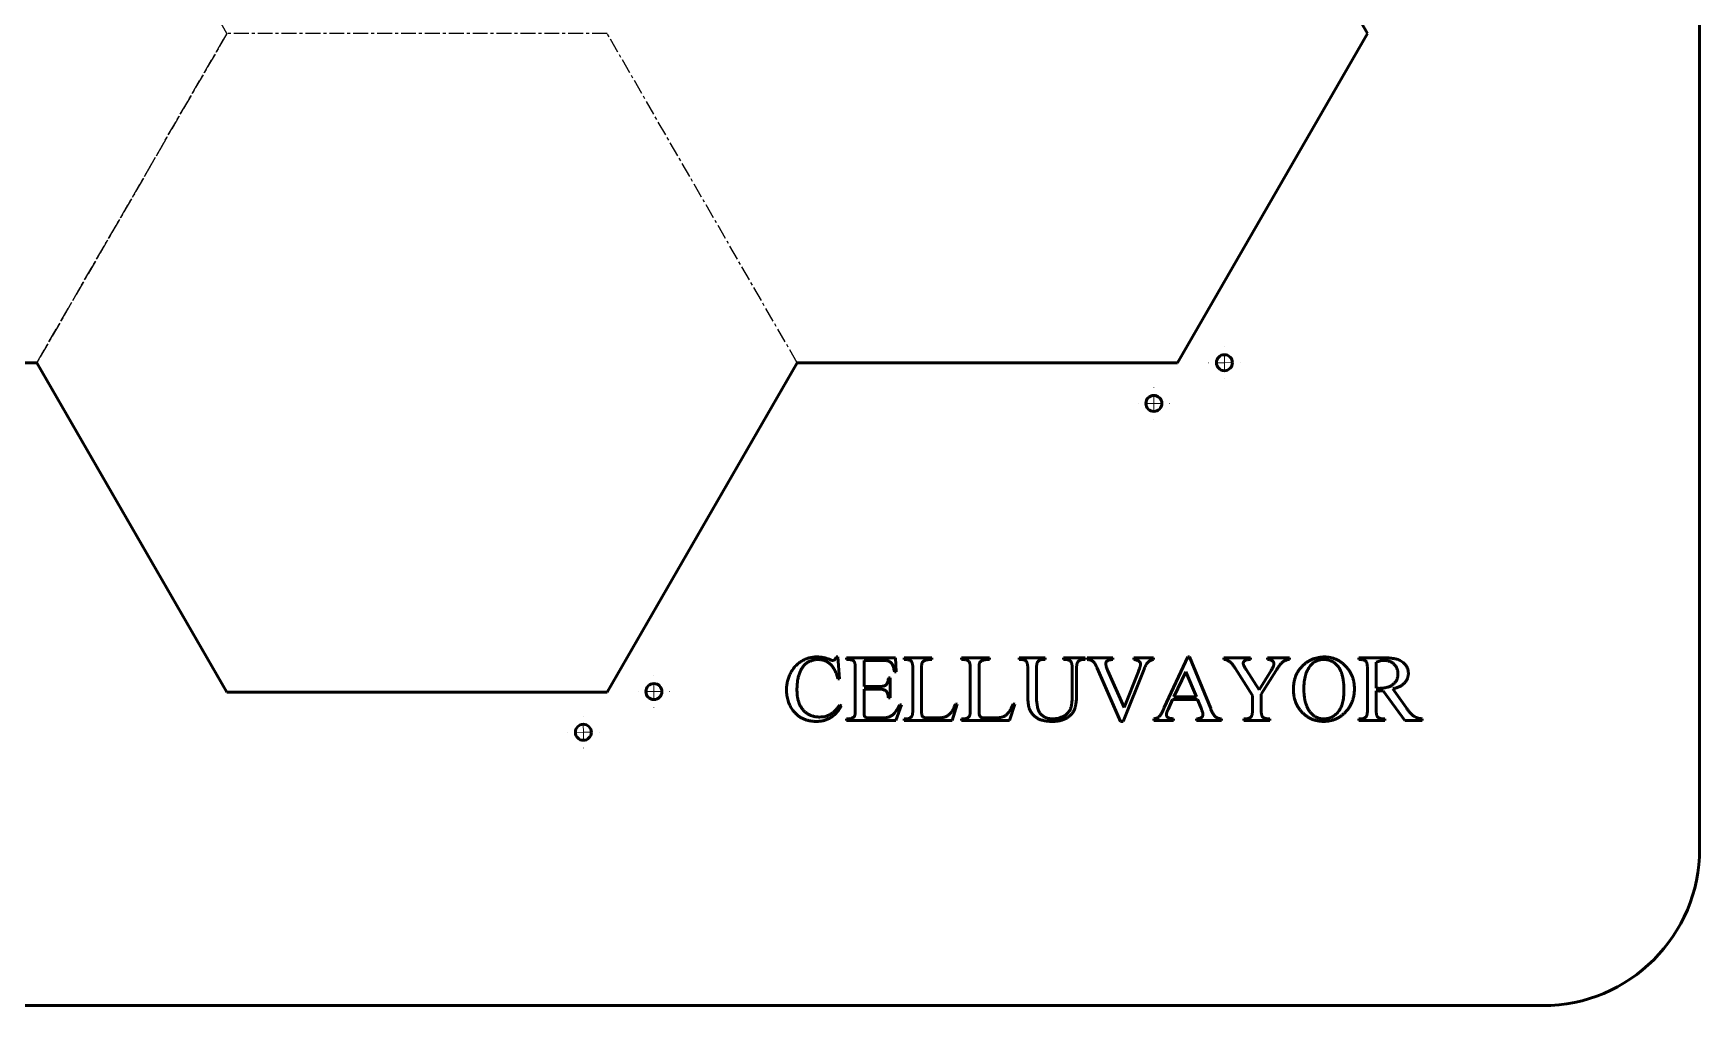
# Model space of a CAD drawing. Header units: millimetres. Extents: x 358 to 1358, y -464 to 366.
# Drawn here: x 827 to 1358, y -464 to -154 of the extents above; entities that cross this region are included whole.
import ezdxf

# ---------------------------------------------------------------- set-up
doc = ezdxf.new("R2010")
doc.units = ezdxf.units.MM
doc.header["$LTSCALE"] = 0.5
doc.linetypes.add('CENTER', pattern=[50.8, 31.75, -6.35, 6.35, -6.35])
doc.layers.add('BOL', color=7, linetype='Continuous', lineweight=50)
doc.layers.add('CEN', color=1, linetype='CENTER')

# ---------------------------------------------------------------- blocks, each defined once
blk = doc.blocks.new('SW_CENTERMARKSYMBOL_4')
at = {"color": 0, "linetype": 'Continuous', "lineweight": 18}
for p, q in [((-2.5, 0), (-2.525, 0)), ((0, 0), (-1.25, 0)), ((0, 2.5), (0, 2.525)), ((0, 0), (0, 1.25)), ((0, 0), (0, -1.25)), ((0, 0), (1.25, 0)), ((2.5, 0), (2.525, 0)), ((0, -2.5), (0, -2.525))]:
    blk.add_line(p, q, dxfattribs=at)
blk = doc.blocks.new('SW_CENTERMARKSYMBOL_13')
at = {"color": 0, "linetype": 'Continuous', "lineweight": 18}
for p, q in [((-2.5, 0), (-2.525, 0)), ((0, 0), (-1.25, 0)), ((0, 2.5), (0, 2.525)), ((0, 0), (0, 1.25)), ((0, 0), (0, -1.25)), ((0, 0), (1.25, 0)), ((2.5, 0), (2.525, 0)), ((0, -2.5), (0, -2.525))]:
    blk.add_line(p, q, dxfattribs=at)
blk = doc.blocks.new('SW_CENTERMARKSYMBOL_15')
at = {"color": 0, "linetype": 'Continuous', "lineweight": 18}
for p, q in [((-2.5, 0), (-2.525, 0)), ((0, 0), (-1.25, 0)), ((0, 2.5), (0, 2.525)), ((0, 0), (0, 1.25)), ((0, 0), (0, -1.25)), ((0, 0), (1.25, 0)), ((2.5, 0), (2.525, 0)), ((0, -2.5), (0, -2.525))]:
    blk.add_line(p, q, dxfattribs=at)
blk = doc.blocks.new('SW_CENTERMARKSYMBOL_16')
at = {"color": 0, "linetype": 'Continuous', "lineweight": 18}
for p, q in [((-2.5, 0), (-2.525, 0)), ((0, 0), (-1.25, 0)), ((0, 2.5), (0, 2.525)), ((0, 0), (0, 1.25)), ((0, 0), (0, -1.25)), ((0, 0), (1.25, 0)), ((2.5, 0), (2.525, 0)), ((0, -2.5), (0, -2.525))]:
    blk.add_line(p, q, dxfattribs=at)

msp = doc.modelspace()

# ---------------------------------------------------------------- linework, layer by layer
at = {"layer": 'BOL'}
for p, q in [((1358.35, -413.65), (1358.35, 316.35)), ((1191.77, -48.65), (1252.39, -153.65)), ((1252.39, -153.65), (1191.77, -258.65)), ((706.79, -258.65), (828.03, -258.65)), ((888.66, -363.65), (828.03, -258.65)), ((1070.52, -258.65), (1009.9, -363.65)), ((1191.77, -258.65), (1070.52, -258.65)), ((1082.95, -352.47), (1083.51, -352.47)), ((1083.51, -352.47), (1084.06, -359.41)), ((1086.29, -352.74), (1101.84, -352.74)), ((1086.29, -353.3), (1086.29, -352.74)), ((1086.97, -353.3), (1086.29, -353.3)), ((1091.84, -353.58), (1091.84, -361.91)), ((1097.54, -353.58), (1091.84, -353.58)), ((1101.84, -352.74), (1102.12, -357.19)), ((1104.62, -352.74), (1113.51, -352.74)), ((1104.62, -353.3), (1104.62, -352.74)), ((1105.34, -353.3), (1104.62, -353.3)), ((1113.51, -352.74), (1113.51, -353.3)), ((1122.95, -352.74), (1131.84, -352.74)), ((1122.95, -353.3), (1122.95, -352.74)), ((1123.68, -353.3), (1122.95, -353.3)), ((1131.84, -352.74), (1131.84, -353.3)), ((1141.29, -352.74), (1149.62, -352.74)), ((1141.29, -353.3), (1141.29, -352.74)), ((1142.01, -353.3), (1141.29, -353.3)), ((1149.62, -353.3), (1148.89, -353.3)), ((1149.62, -352.74), (1149.62, -353.3)), ((1155.45, -352.74), (1162.4, -352.74)), ((1155.45, -353.3), (1155.45, -352.74)), ((1156.18, -353.3), (1155.45, -353.3)), ((1162.4, -353.3), (1161.67, -353.3)), ((1162.4, -352.74), (1162.4, -353.3)), ((1163.01, -352.74), (1171.14, -352.74)), ((1163.01, -353.3), (1163.01, -352.74)), ((1173.66, -373.02), (1166.16, -356.04)), ((1171.14, -352.74), (1171.14, -353.3)), ((1177.92, -352.74), (1184.12, -352.74)), ((1177.92, -353.3), (1177.92, -352.74)), ((1184.12, -352.74), (1184.12, -353.3)), ((1187.57, -368.6), (1195.07, -352.47)), ((1195.07, -352.47), (1195.62, -352.47)), ((1195.62, -352.47), (1202.4, -368.95)), ((1206.61, -352.74), (1215.1, -352.74)), ((1206.61, -353.3), (1206.61, -352.74)), ((1215.73, -364.77), (1210.2, -356.07)), ((1215.1, -353.3), (1214.66, -353.3)), ((1215.1, -352.74), (1215.1, -353.3)), ((1220.55, -352.74), (1227.58, -352.74)), ((1220.55, -353.3), (1220.55, -352.74)), ((1227.58, -353.3), (1227.2, -353.3)), ((1227.58, -352.74), (1227.58, -353.3)), ((1249.62, -352.74), (1257.01, -352.74)), ((1249.62, -353.3), (1249.62, -352.74)), ((1250.34, -353.3), (1249.62, -353.3)), ((1255.17, -354.13), (1255.17, -362.47)), ((1084.06, -359.41), (1083.51, -359.41)), ((1089.06, -369.13), (1089.06, -356.35)), ((1099.62, -359.13), (1100.17, -359.13)), ((1100.17, -359.13), (1100.17, -365.52)), ((1102.12, -357.19), (1101.56, -357.19)), ((1107.4, -369.13), (1107.4, -356.35)), ((1110.17, -356.35), (1110.17, -369.51)), ((1125.73, -369.13), (1125.73, -356.35)), ((1128.51, -356.35), (1128.51, -369.51)), ((1144.06, -364.05), (1144.06, -356.35)), ((1146.84, -356.35), (1146.84, -365.17)), ((1158.23, -364.54), (1158.23, -356.35)), ((1159.62, -356.35), (1159.62, -364.4)), ((1169.62, -356.92), (1174.76, -368.56)), ((1181.14, -356.35), (1174.5, -373.02)), ((1174.76, -368.56), (1179.34, -357.07)), ((1194.48, -357.21), (1190.63, -365.24)), ((1197.88, -365.24), (1194.48, -357.21)), ((1213.71, -356.51), (1217.81, -362.95)), ((1217.81, -362.95), (1221.68, -356.78)), ((1223.27, -356.77), (1218.51, -364.38)), ((1252.4, -369.13), (1252.4, -356.35)), ((1009.9, -363.65), (888.66, -363.65)), ((1091.84, -361.91), (1096.56, -361.91)), ((1091.84, -362.74), (1091.84, -369.58)), ((1096.56, -362.74), (1091.84, -362.74)), ((1100.17, -365.52), (1099.62, -365.52)), ((1190.25, -366.08), (1188.79, -369.23)), ((1198.22, -366.08), (1190.25, -366.08)), ((1190.63, -365.24), (1197.88, -365.24)), ((1199.35, -368.83), (1198.22, -366.08)), ((1215.73, -369.13), (1215.73, -364.77)), ((1218.51, -364.38), (1218.51, -369.13)), ((1255.17, -363.3), (1255.17, -369.13)), ((1264.32, -372.74), (1257.37, -363.3)), ((1260.45, -362.61), (1264.74, -368.64)), ((1084.16, -367.74), (1084.62, -368.02)), ((1093.57, -371.91), (1097.13, -371.91)), ((1103.79, -367.74), (1101.98, -372.74)), ((1103.23, -367.74), (1103.79, -367.74)), ((1113.21, -371.91), (1114.65, -371.91)), ((1121.56, -367.57), (1119.9, -372.74)), ((1121.01, -367.47), (1121.56, -367.57)), ((1131.54, -371.91), (1132.98, -371.91)), ((1139.9, -367.57), (1138.23, -372.74)), ((1139.34, -367.47), (1139.9, -367.57)), ((1086.29, -372.19), (1086.97, -372.19)), ((1086.29, -372.74), (1086.29, -372.19)), ((1101.98, -372.74), (1086.29, -372.74)), ((1104.62, -372.19), (1105.34, -372.19)), ((1104.62, -372.74), (1104.62, -372.19)), ((1119.9, -372.74), (1104.62, -372.74)), ((1122.95, -372.19), (1123.68, -372.19)), ((1122.95, -372.74), (1122.95, -372.19)), ((1138.23, -372.74), (1122.95, -372.74)), ((1174.5, -373.02), (1173.66, -373.02)), ((1184.31, -372.74), (1184.31, -372.19)), ((1190.59, -372.74), (1184.31, -372.74)), ((1190.59, -372.19), (1190.59, -372.74)), ((1197.91, -372.74), (1197.91, -372.19)), ((1205.81, -372.74), (1197.91, -372.74)), ((1205.81, -372.19), (1205.81, -372.74)), ((1212.95, -372.19), (1213.65, -372.19)), ((1212.95, -372.74), (1212.95, -372.19)), ((1221.29, -372.74), (1212.95, -372.74)), ((1220.65, -372.19), (1221.29, -372.19)), ((1221.29, -372.19), (1221.29, -372.74)), ((1249.62, -372.19), (1250.34, -372.19)), ((1249.62, -372.74), (1249.62, -372.19)), ((1257.95, -372.74), (1249.62, -372.74)), ((1257.2, -372.19), (1257.95, -372.19)), ((1257.95, -372.19), (1257.95, -372.74)), ((1269.8, -372.74), (1264.32, -372.74)), ((1269.8, -372.19), (1269.8, -372.74)), ((1308.35, -463.65), (408.35, -463.65))]:
    msp.add_line(p, q, dxfattribs=at)
for centre in [(1206.77, -258.65), (1184.27, -271.64), (1024.82, -363.51), (1002.32, -376.5)]:
    msp.add_circle(centre, 2.55, dxfattribs=at)
msp.add_arc((1308.35, -413.65), 50, 270, 0, dxfattribs=at)
for points, knots in [([(1067.12, -363.05), (1067.12, -362.8), (1067.13, -362.32), (1067.19, -361.61), (1067.29, -360.91), (1067.44, -360.23), (1067.61, -359.55), (1067.83, -358.9), (1068.09, -358.26), (1068.39, -357.64), (1068.72, -357.04), (1069.09, -356.48), (1069.49, -355.94), (1069.92, -355.45), (1070.37, -354.99), (1070.86, -354.56), (1071.38, -354.17), (1071.92, -353.81), (1072.49, -353.5), (1073.07, -353.22), (1073.67, -352.99), (1074.28, -352.8), (1074.9, -352.65), (1075.53, -352.55), (1076.18, -352.48), (1076.62, -352.47), (1076.84, -352.47)], [0, 0, 0, 0, 0.045498, 0.090032, 0.134058, 0.177486, 0.220888, 0.263776, 0.306756, 0.349981, 0.39276, 0.434806, 0.476007, 0.516497, 0.557079, 0.597365, 0.637754, 0.67845, 0.719046, 0.759129, 0.798992, 0.838718, 0.878507, 0.918293, 0.958831, 1, 1, 1, 1]), ([(1077.15, -353.3), (1077, -353.3), (1076.69, -353.31), (1076.23, -353.35), (1075.79, -353.43), (1075.35, -353.55), (1074.93, -353.69), (1074.52, -353.85), (1074.12, -354.06), (1073.73, -354.29), (1073.35, -354.56), (1073, -354.87), (1072.67, -355.21), (1072.36, -355.59), (1072.07, -356.01), (1071.8, -356.47), (1071.55, -356.96), (1071.32, -357.48), (1071.12, -358.05), (1070.94, -358.65), (1070.79, -359.27), (1070.67, -359.94), (1070.56, -360.64), (1070.51, -361.37), (1070.46, -362.13), (1070.45, -362.65), (1070.45, -362.92)], [0, 0, 0, 0, 0.0355224, 0.0701905, 0.1042344, 0.1381958, 0.1717684, 0.2055223, 0.2394789, 0.2736953, 0.3085422, 0.34373, 0.3797611, 0.4166706, 0.4551493, 0.4953968, 0.536996, 0.5804148, 0.6258507, 0.6728539, 0.7218821, 0.7730061, 0.8264617, 0.8819005, 0.9398425, 1, 1, 1, 1]), ([(1076.84, -352.47), (1077.18, -352.48), (1077.87, -352.49), (1078.9, -352.66), (1079.93, -352.93), (1080.59, -353.19), (1080.93, -353.32)], [0, 0, 0, 0, 0.246089, 0.493798, 0.74352, 1, 1, 1, 1]), ([(1083.51, -359.41), (1083.43, -359.15), (1083.29, -358.64), (1083.04, -357.91), (1082.77, -357.24), (1082.46, -356.62), (1082.15, -356.06), (1081.8, -355.56), (1081.43, -355.11), (1081.04, -354.72), (1080.62, -354.39), (1080.19, -354.1), (1079.73, -353.85), (1079.26, -353.65), (1078.76, -353.49), (1078.24, -353.38), (1077.7, -353.31), (1077.34, -353.3), (1077.15, -353.3)], [0, 0, 0, 0, 0.085317, 0.165289, 0.240976, 0.311988, 0.379263, 0.442635, 0.502698, 0.559956, 0.615274, 0.669726, 0.723159, 0.776856, 0.830936, 0.885943, 0.942053, 1, 1, 1, 1]), ([(1080.93, -353.32), (1081.02, -353.36), (1081.18, -353.43), (1081.41, -353.51), (1081.6, -353.56), (1081.72, -353.57), (1081.77, -353.58)], [0, 0, 0, 0, 0.334059, 0.614647, 0.832199, 1, 1, 1, 1]), ([(1081.77, -353.58), (1081.89, -353.57), (1082.13, -353.55), (1082.33, -353.42), (1082.43, -353.35)], [0, 0, 0, 0, 0.506151, 1, 1, 1, 1]), ([(1082.43, -353.35), (1082.49, -353.3), (1082.61, -353.18), (1082.75, -352.97), (1082.87, -352.73), (1082.92, -352.56), (1082.95, -352.47)], [0, 0, 0, 0, 0.232751, 0.472012, 0.727278, 1, 1, 1, 1]), ([(1088.69, -353.92), (1088.59, -353.82), (1088.4, -353.62), (1087.99, -353.44), (1087.51, -353.32), (1087.16, -353.31), (1086.97, -353.3)], [0, 0, 0, 0, 0.2139108, 0.442855, 0.7018043, 1, 1, 1, 1]), ([(1089.06, -356.35), (1089.06, -356.2), (1089.06, -355.9), (1089.05, -355.47), (1089.01, -355.1), (1088.98, -354.77), (1088.92, -354.49), (1088.86, -354.25), (1088.79, -354.06), (1088.72, -353.96), (1088.69, -353.92)], [0, 0, 0, 0, 0.189464, 0.358207, 0.509913, 0.641208, 0.756424, 0.853386, 0.93441, 1, 1, 1, 1]), ([(1099.7, -353.82), (1099.58, -353.78), (1099.3, -353.7), (1098.81, -353.63), (1098.21, -353.59), (1097.77, -353.58), (1097.54, -353.58)], [0, 0, 0, 0, 0.173604, 0.397064, 0.672016, 1, 1, 1, 1]), ([(1101.56, -357.19), (1101.51, -356.92), (1101.41, -356.43), (1101.24, -355.77), (1101.07, -355.23), (1100.87, -354.82), (1100.64, -354.49), (1100.37, -354.23), (1100.06, -353.99), (1099.82, -353.88), (1099.7, -353.82)], [0, 0, 0, 0, 0.201947, 0.371927, 0.509597, 0.618242, 0.710705, 0.80343, 0.899525, 1, 1, 1, 1]), ([(1107, -353.96), (1106.9, -353.86), (1106.7, -353.65), (1106.3, -353.44), (1105.84, -353.32), (1105.52, -353.31), (1105.34, -353.3)], [0, 0, 0, 0, 0.232031, 0.466449, 0.718265, 1, 1, 1, 1]), ([(1107.4, -356.35), (1107.4, -356.2), (1107.4, -355.91), (1107.37, -355.5), (1107.35, -355.14), (1107.3, -354.82), (1107.25, -354.54), (1107.18, -354.31), (1107.1, -354.11), (1107.03, -354.01), (1107, -353.96)], [0, 0, 0, 0, 0.185513, 0.351819, 0.502499, 0.634424, 0.748072, 0.847574, 0.92993, 1, 1, 1, 1]), ([(1113.51, -353.3), (1113.26, -353.3), (1112.81, -353.3), (1112.2, -353.35), (1111.69, -353.43), (1111.3, -353.55), (1110.99, -353.71), (1110.74, -353.88), (1110.55, -354.07), (1110.42, -354.25), (1110.34, -354.42), (1110.3, -354.59), (1110.26, -354.79), (1110.23, -355.03), (1110.21, -355.31), (1110.18, -355.62), (1110.18, -355.98), (1110.18, -356.22), (1110.17, -356.35)], [0, 0, 0, 0, 0.133403, 0.245812, 0.33716, 0.410044, 0.470405, 0.524264, 0.573375, 0.6187, 0.643783, 0.675005, 0.712774, 0.756532, 0.807266, 0.865015, 0.928964, 1, 1, 1, 1]), ([(1125.33, -353.96), (1125.23, -353.86), (1125.03, -353.65), (1124.64, -353.44), (1124.18, -353.32), (1123.85, -353.31), (1123.68, -353.3)], [0, 0, 0, 0, 0.232031, 0.466449, 0.718265, 1, 1, 1, 1]), ([(1125.73, -356.35), (1125.73, -356.2), (1125.73, -355.91), (1125.71, -355.5), (1125.68, -355.14), (1125.64, -354.82), (1125.58, -354.54), (1125.51, -354.31), (1125.44, -354.11), (1125.36, -354.01), (1125.33, -353.96)], [0, 0, 0, 0, 0.185513, 0.351819, 0.502499, 0.634424, 0.748072, 0.847574, 0.92993, 1, 1, 1, 1]), ([(1131.84, -353.3), (1131.6, -353.3), (1131.15, -353.3), (1130.53, -353.35), (1130.03, -353.43), (1129.63, -353.55), (1129.33, -353.71), (1129.08, -353.88), (1128.89, -354.07), (1128.75, -354.25), (1128.68, -354.42), (1128.63, -354.59), (1128.59, -354.79), (1128.57, -355.03), (1128.54, -355.31), (1128.52, -355.62), (1128.51, -355.98), (1128.51, -356.22), (1128.51, -356.35)], [0, 0, 0, 0, 0.133403, 0.245812, 0.33716, 0.410044, 0.470405, 0.524264, 0.573375, 0.6187, 0.643783, 0.675005, 0.712774, 0.756532, 0.807266, 0.865015, 0.928964, 1, 1, 1, 1]), ([(1144.06, -356.35), (1144.06, -356.2), (1144.06, -355.92), (1144.04, -355.51), (1144, -355.14), (1143.95, -354.81), (1143.88, -354.52), (1143.8, -354.27), (1143.7, -354.06), (1143.55, -353.83), (1143.3, -353.61), (1142.93, -353.43), (1142.49, -353.31), (1142.17, -353.3), (1142.01, -353.3)], [0, 0, 0, 0, 0.105359, 0.200704, 0.287279, 0.365212, 0.433998, 0.494855, 0.548766, 0.596242, 0.685156, 0.777572, 0.882227, 1, 1, 1, 1]), ([(1147.19, -354.1), (1147.16, -354.15), (1147.1, -354.26), (1147.03, -354.45), (1146.97, -354.68), (1146.92, -354.95), (1146.88, -355.25), (1146.86, -355.58), (1146.84, -355.96), (1146.84, -356.22), (1146.84, -356.35)], [0, 0, 0, 0, 0.074922, 0.163002, 0.266132, 0.38309, 0.514, 0.659299, 0.821266, 1, 1, 1, 1]), ([(1148.89, -353.3), (1148.79, -353.3), (1148.6, -353.31), (1148.34, -353.35), (1148.09, -353.41), (1147.87, -353.49), (1147.67, -353.61), (1147.49, -353.75), (1147.32, -353.91), (1147.24, -354.03), (1147.19, -354.1)], [0, 0, 0, 0, 0.146461, 0.28315, 0.411112, 0.532552, 0.649687, 0.766738, 0.881178, 1, 1, 1, 1]), ([(1157.83, -353.96), (1157.73, -353.86), (1157.53, -353.65), (1157.14, -353.44), (1156.68, -353.32), (1156.35, -353.31), (1156.18, -353.3)], [0, 0, 0, 0, 0.232031, 0.466449, 0.718265, 1, 1, 1, 1]), ([(1158.23, -356.35), (1158.23, -356.2), (1158.23, -355.91), (1158.21, -355.5), (1158.18, -355.14), (1158.14, -354.82), (1158.08, -354.54), (1158.01, -354.31), (1157.94, -354.11), (1157.86, -354.01), (1157.83, -353.96)], [0, 0, 0, 0, 0.185513, 0.351819, 0.502499, 0.634424, 0.748072, 0.847574, 0.92993, 1, 1, 1, 1]), ([(1159.92, -354.27), (1159.89, -354.31), (1159.84, -354.41), (1159.78, -354.58), (1159.73, -354.79), (1159.69, -355.03), (1159.66, -355.31), (1159.63, -355.62), (1159.62, -355.98), (1159.62, -356.22), (1159.62, -356.35)], [0, 0, 0, 0, 0.069456, 0.154104, 0.253196, 0.369404, 0.500924, 0.650553, 0.816135, 1, 1, 1, 1]), ([(1161.67, -353.3), (1161.58, -353.3), (1161.4, -353.31), (1161.13, -353.35), (1160.89, -353.43), (1160.66, -353.54), (1160.45, -353.68), (1160.25, -353.84), (1160.07, -354.05), (1159.97, -354.2), (1159.92, -354.27)], [0, 0, 0, 0, 0.132515, 0.258216, 0.379772, 0.498124, 0.619063, 0.740777, 0.868115, 1, 1, 1, 1]), ([(1165.36, -354.38), (1165.29, -354.3), (1165.17, -354.15), (1164.95, -353.95), (1164.71, -353.78), (1164.45, -353.63), (1164.16, -353.51), (1163.82, -353.41), (1163.43, -353.34), (1163.16, -353.31), (1163.01, -353.3)], [0, 0, 0, 0, 0.10974, 0.220432, 0.328956, 0.441314, 0.559621, 0.690091, 0.837714, 1, 1, 1, 1]), ([(1166.16, -356.04), (1166.12, -355.93), (1166.03, -355.72), (1165.91, -355.43), (1165.79, -355.18), (1165.69, -354.95), (1165.58, -354.76), (1165.5, -354.6), (1165.43, -354.47), (1165.38, -354.41), (1165.36, -354.38)], [0, 0, 0, 0, 0.191196, 0.36238, 0.514519, 0.648807, 0.765221, 0.860668, 0.939489, 1, 1, 1, 1]), ([(1171.14, -353.3), (1170.93, -353.32), (1170.55, -353.36), (1170.04, -353.47), (1169.64, -353.58), (1169.36, -353.75), (1169.17, -353.94), (1169.04, -354.15), (1168.95, -354.38), (1168.95, -354.55), (1168.94, -354.63)], [0, 0, 0, 0, 0.222014, 0.40232, 0.545996, 0.653621, 0.743873, 0.827788, 0.9114, 1, 1, 1, 1]), ([(1168.94, -354.63), (1168.94, -354.7), (1168.95, -354.84), (1168.99, -355.06), (1169.04, -355.31), (1169.11, -355.58), (1169.21, -355.88), (1169.33, -356.2), (1169.46, -356.55), (1169.56, -356.79), (1169.62, -356.92)], [0, 0, 0, 0, 0.081507, 0.17492, 0.280321, 0.398397, 0.529444, 0.673682, 0.828929, 1, 1, 1, 1]), ([(1178.17, -353.34), (1178.14, -353.34), (1178.05, -353.32), (1177.97, -353.31), (1177.92, -353.3)], [0, 0, 0, 0, 0.403404, 1, 1, 1, 1]), ([(1180.03, -354.71), (1180.03, -354.64), (1180.01, -354.49), (1179.93, -354.28), (1179.79, -354.08), (1179.6, -353.88), (1179.35, -353.7), (1179.02, -353.55), (1178.62, -353.42), (1178.33, -353.37), (1178.17, -353.34)], [0, 0, 0, 0, 0.083974, 0.172965, 0.269259, 0.377307, 0.499194, 0.642869, 0.808668, 1, 1, 1, 1]), ([(1179.34, -357.07), (1179.39, -356.93), (1179.5, -356.67), (1179.64, -356.29), (1179.76, -355.95), (1179.85, -355.64), (1179.94, -355.36), (1179.99, -355.11), (1180.03, -354.9), (1180.03, -354.77), (1180.03, -354.71)], [0, 0, 0, 0, 0.177455, 0.340907, 0.487563, 0.619813, 0.7366, 0.838923, 0.926138, 1, 1, 1, 1]), ([(1182.52, -354.02), (1182.39, -354.16), (1182.11, -354.46), (1181.76, -355), (1181.43, -355.64), (1181.24, -356.1), (1181.14, -356.35)], [0, 0, 0, 0, 0.210839, 0.445982, 0.707799, 1, 1, 1, 1]), ([(1184.12, -353.3), (1183.95, -353.34), (1183.63, -353.4), (1183.2, -353.57), (1182.82, -353.76), (1182.62, -353.93), (1182.52, -354.02)], [0, 0, 0, 0, 0.2875219, 0.5463866, 0.7819551, 1, 1, 1, 1]), ([(1207.46, -353.44), (1207.4, -353.42), (1207.29, -353.38), (1207.09, -353.33), (1206.86, -353.3), (1206.69, -353.3), (1206.61, -353.3)], [0, 0, 0, 0, 0.202289, 0.433689, 0.700124, 1, 1, 1, 1]), ([(1210.2, -356.07), (1210.12, -355.96), (1209.97, -355.74), (1209.76, -355.44), (1209.57, -355.16), (1209.39, -354.92), (1209.24, -354.72), (1209.11, -354.55), (1208.99, -354.41), (1208.85, -354.26), (1208.65, -354.08), (1208.33, -353.88), (1207.93, -353.66), (1207.62, -353.52), (1207.46, -353.44)], [0, 0, 0, 0, 0.105557, 0.201201, 0.287861, 0.363985, 0.429579, 0.486225, 0.533091, 0.569534, 0.643351, 0.739595, 0.85832, 1, 1, 1, 1]), ([(1214.66, -353.3), (1214.54, -353.3), (1214.32, -353.31), (1213.98, -353.38), (1213.67, -353.48), (1213.37, -353.61), (1213.1, -353.79), (1212.92, -354.02), (1212.79, -354.29), (1212.78, -354.49), (1212.78, -354.59)], [0, 0, 0, 0, 0.1353, 0.267389, 0.39821, 0.529766, 0.653554, 0.767805, 0.879574, 1, 1, 1, 1]), ([(1212.78, -354.59), (1212.78, -354.64), (1212.79, -354.75), (1212.84, -354.92), (1212.91, -355.12), (1213.02, -355.35), (1213.15, -355.6), (1213.31, -355.88), (1213.5, -356.18), (1213.64, -356.4), (1213.71, -356.51)], [0, 0, 0, 0, 0.068914, 0.150203, 0.249218, 0.36485, 0.496691, 0.6477, 0.814634, 1, 1, 1, 1]), ([(1222.55, -354.73), (1222.54, -354.6), (1222.53, -354.34), (1222.35, -353.98), (1222.09, -353.68), (1221.79, -353.5), (1221.5, -353.39), (1221.22, -353.34), (1220.9, -353.31), (1220.67, -353.3), (1220.55, -353.3)], [0, 0, 0, 0, 0.141631, 0.279121, 0.417212, 0.56652, 0.650883, 0.751225, 0.867328, 1, 1, 1, 1]), ([(1221.68, -356.78), (1221.74, -356.67), (1221.88, -356.46), (1222.05, -356.15), (1222.21, -355.86), (1222.34, -355.59), (1222.43, -355.35), (1222.49, -355.12), (1222.55, -354.92), (1222.55, -354.79), (1222.55, -354.73)], [0, 0, 0, 0, 0.173283, 0.332436, 0.477636, 0.607376, 0.724737, 0.828695, 0.919118, 1, 1, 1, 1]), ([(1227.2, -353.3), (1227.13, -353.3), (1226.97, -353.32), (1226.71, -353.39), (1226.41, -353.5), (1226.07, -353.65), (1225.72, -353.83), (1225.38, -354.07), (1225.05, -354.33), (1224.73, -354.65), (1224.41, -355.05), (1224.06, -355.53), (1223.67, -356.11), (1223.41, -356.54), (1223.27, -356.77)], [0, 0, 0, 0, 0.03931, 0.087124, 0.146447, 0.215409, 0.290384, 0.366099, 0.443877, 0.524014, 0.614655, 0.724324, 0.852711, 1, 1, 1, 1]), ([(1228.79, -362.67), (1228.8, -362.29), (1228.82, -361.54), (1228.97, -360.45), (1229.22, -359.4), (1229.58, -358.42), (1230.03, -357.48), (1230.58, -356.6), (1231.24, -355.78), (1231.75, -355.28), (1232.01, -355.03)], [0, 0, 0, 0, 0.133728, 0.262385, 0.387307, 0.509425, 0.630281, 0.751049, 0.873927, 1, 1, 1, 1]), ([(1232.01, -355.03), (1232.24, -354.83), (1232.7, -354.42), (1233.46, -353.9), (1234.25, -353.46), (1235.08, -353.09), (1235.93, -352.81), (1236.83, -352.61), (1237.75, -352.49), (1238.38, -352.47), (1238.7, -352.47)], [0, 0, 0, 0, 0.127541, 0.252008, 0.374541, 0.496571, 0.619207, 0.742833, 0.869834, 1, 1, 1, 1]), ([(1234.13, -355.3), (1233.97, -355.52), (1233.64, -355.96), (1233.23, -356.7), (1232.88, -357.5), (1232.61, -358.38), (1232.38, -359.34), (1232.23, -360.36), (1232.13, -361.45), (1232.12, -362.21), (1232.12, -362.6)], [0, 0, 0, 0, 0.1052599, 0.2135965, 0.3270241, 0.4464417, 0.5729836, 0.7067747, 0.8491292, 1, 1, 1, 1]), ([(1238.42, -353.3), (1238.2, -353.3), (1237.78, -353.31), (1237.15, -353.41), (1236.56, -353.57), (1236.01, -353.79), (1235.48, -354.07), (1234.99, -354.42), (1234.54, -354.83), (1234.27, -355.14), (1234.13, -355.3)], [0, 0, 0, 0, 0.132896, 0.260941, 0.384592, 0.505385, 0.626165, 0.747462, 0.871528, 1, 1, 1, 1]), ([(1242.88, -355.32), (1242.75, -355.16), (1242.48, -354.84), (1242.01, -354.43), (1241.5, -354.08), (1240.96, -353.79), (1240.38, -353.57), (1239.76, -353.41), (1239.1, -353.31), (1238.65, -353.3), (1238.42, -353.3)], [0, 0, 0, 0, 0.124754, 0.246528, 0.366304, 0.486407, 0.608196, 0.733447, 0.863069, 1, 1, 1, 1]), ([(1238.7, -352.47), (1239.02, -352.47), (1239.64, -352.49), (1240.56, -352.63), (1241.45, -352.86), (1242.31, -353.18), (1243.14, -353.59), (1243.93, -354.09), (1244.69, -354.69), (1245.41, -355.36), (1246.07, -356.11), (1246.65, -356.9), (1247.14, -357.75), (1247.54, -358.63), (1247.85, -359.57), (1248.07, -360.55), (1248.21, -361.57), (1248.22, -362.27), (1248.23, -362.63)], [0, 0, 0, 0, 0.061371, 0.121113, 0.180047, 0.238859, 0.29795, 0.358218, 0.420041, 0.484206, 0.548858, 0.612187, 0.674654, 0.7373, 0.800418, 0.865002, 0.931358, 1, 1, 1, 1]), ([(1244.9, -363.01), (1244.89, -362.59), (1244.88, -361.79), (1244.78, -360.62), (1244.63, -359.53), (1244.41, -358.53), (1244.13, -357.6), (1243.78, -356.76), (1243.38, -355.99), (1243.05, -355.54), (1242.88, -355.32)], [0, 0, 0, 0, 0.154475, 0.298664, 0.4341, 0.560948, 0.679848, 0.791876, 0.898394, 1, 1, 1, 1]), ([(1252, -353.96), (1251.9, -353.86), (1251.7, -353.65), (1251.3, -353.44), (1250.84, -353.32), (1250.52, -353.31), (1250.34, -353.3)], [0, 0, 0, 0, 0.232031, 0.466449, 0.718265, 1, 1, 1, 1]), ([(1252.4, -356.35), (1252.4, -356.2), (1252.4, -355.91), (1252.37, -355.5), (1252.35, -355.13), (1252.3, -354.81), (1252.25, -354.53), (1252.18, -354.3), (1252.11, -354.11), (1252.03, -354.01), (1252, -353.96)], [0, 0, 0, 0, 0.18721, 0.355217, 0.50584, 0.637715, 0.751321, 0.849094, 0.931419, 1, 1, 1, 1]), ([(1257.61, -353.58), (1257.45, -353.58), (1257.09, -353.6), (1256.52, -353.72), (1255.87, -353.89), (1255.42, -354.05), (1255.17, -354.13)], [0, 0, 0, 0, 0.195723, 0.425823, 0.69404, 1, 1, 1, 1]), ([(1257.01, -352.74), (1257.27, -352.75), (1257.77, -352.75), (1258.5, -352.77), (1259.18, -352.8), (1259.8, -352.85), (1260.37, -352.91), (1260.89, -352.99), (1261.35, -353.08), (1261.9, -353.22), (1262.52, -353.44), (1263.21, -353.81), (1263.83, -354.28), (1264.3, -354.73), (1264.64, -355.14), (1264.85, -355.46), (1265.04, -355.8), (1265.19, -356.15), (1265.31, -356.51), (1265.39, -356.89), (1265.44, -357.29), (1265.45, -357.56), (1265.45, -357.69)], [0, 0, 0, 0, 0.07076, 0.136816, 0.198218, 0.254627, 0.306414, 0.353723, 0.396586, 0.434721, 0.505851, 0.575843, 0.645813, 0.717252, 0.753289, 0.788395, 0.823062, 0.857593, 0.891902, 0.927376, 0.963017, 1, 1, 1, 1]), ([(1262.12, -357.94), (1262.12, -357.78), (1262.11, -357.47), (1262.05, -357.02), (1261.95, -356.59), (1261.82, -356.18), (1261.64, -355.8), (1261.43, -355.43), (1261.17, -355.1), (1260.89, -354.78), (1260.57, -354.5), (1260.22, -354.25), (1259.85, -354.04), (1259.45, -353.87), (1259.03, -353.74), (1258.58, -353.64), (1258.1, -353.59), (1257.78, -353.58), (1257.61, -353.58)], [0, 0, 0, 0, 0.06707, 0.131596, 0.193357, 0.253636, 0.313636, 0.372903, 0.43218, 0.493108, 0.553672, 0.614074, 0.674099, 0.734977, 0.797595, 0.862358, 0.929858, 1, 1, 1, 1]), ([(1098.79, -361.42), (1098.85, -361.36), (1098.97, -361.24), (1099.13, -361.03), (1099.26, -360.79), (1099.37, -360.52), (1099.47, -360.21), (1099.54, -359.88), (1099.59, -359.52), (1099.61, -359.26), (1099.62, -359.13)], [0, 0, 0, 0, 0.100882, 0.205274, 0.31512, 0.432093, 0.558098, 0.695294, 0.841204, 1, 1, 1, 1]), ([(1256.04, -362.48), (1256.29, -362.47), (1256.76, -362.47), (1257.44, -362.41), (1258.08, -362.31), (1258.68, -362.17), (1259.23, -361.99), (1259.73, -361.77), (1260.18, -361.51), (1260.59, -361.21), (1260.95, -360.88), (1261.26, -360.52), (1261.53, -360.15), (1261.75, -359.75), (1261.91, -359.32), (1262.03, -358.88), (1262.1, -358.42), (1262.11, -358.1), (1262.12, -357.94)], [0, 0, 0, 0, 0.085398, 0.165949, 0.241548, 0.312654, 0.379978, 0.443898, 0.504903, 0.563741, 0.620922, 0.676034, 0.729606, 0.782362, 0.835295, 0.888548, 0.943519, 1, 1, 1, 1]), ([(1265.45, -357.69), (1265.45, -357.84), (1265.44, -358.13), (1265.38, -358.55), (1265.28, -358.96), (1265.16, -359.35), (1264.98, -359.73), (1264.77, -360.09), (1264.52, -360.44), (1264.23, -360.78), (1263.9, -361.09), (1263.53, -361.38), (1263.12, -361.65), (1262.67, -361.9), (1262.17, -362.11), (1261.64, -362.31), (1261.06, -362.48), (1260.66, -362.57), (1260.45, -362.61)], [0, 0, 0, 0, 0.057229, 0.112718, 0.166826, 0.221076, 0.275291, 0.329862, 0.385478, 0.442897, 0.501761, 0.56304, 0.626795, 0.693671, 0.764151, 0.838306, 0.916779, 1, 1, 1, 1]), ([(1069.1, -369.4), (1068.94, -369.17), (1068.62, -368.72), (1068.22, -367.99), (1067.88, -367.25), (1067.6, -366.46), (1067.38, -365.65), (1067.24, -364.81), (1067.13, -363.94), (1067.12, -363.35), (1067.12, -363.05)], [0, 0, 0, 0, 0.122941, 0.244126, 0.366126, 0.48807, 0.612241, 0.738067, 0.867137, 1, 1, 1, 1]), ([(1070.45, -362.92), (1070.45, -363.14), (1070.46, -363.57), (1070.5, -364.21), (1070.56, -364.82), (1070.65, -365.42), (1070.77, -365.99), (1070.92, -366.53), (1071.09, -367.06), (1071.28, -367.57), (1071.51, -368.04), (1071.76, -368.49), (1072.03, -368.91), (1072.34, -369.3), (1072.67, -369.67), (1073.03, -370.01), (1073.41, -370.31), (1073.82, -370.59), (1074.25, -370.84), (1074.69, -371.05), (1075.16, -371.22), (1075.63, -371.38), (1076.12, -371.49), (1076.63, -371.57), (1077.15, -371.62), (1077.5, -371.63), (1077.68, -371.63)], [0, 0, 0, 0, 0.051526, 0.10144, 0.149497, 0.196471, 0.241803, 0.286034, 0.329121, 0.37129, 0.412527, 0.452424, 0.49181, 0.530453, 0.568845, 0.606969, 0.645078, 0.68362, 0.722337, 0.760994, 0.799513, 0.838313, 0.877612, 0.91745, 0.958291, 1, 1, 1, 1]), ([(1096.56, -361.91), (1096.7, -361.91), (1096.95, -361.9), (1097.32, -361.89), (1097.65, -361.84), (1097.94, -361.8), (1098.2, -361.72), (1098.43, -361.64), (1098.63, -361.54), (1098.73, -361.46), (1098.79, -361.42)], [0, 0, 0, 0, 0.172285, 0.32983, 0.473113, 0.602391, 0.719146, 0.822797, 0.91575, 1, 1, 1, 1]), ([(1099.22, -363.78), (1099.17, -363.7), (1099.08, -363.54), (1098.88, -363.34), (1098.64, -363.16), (1098.36, -363), (1098.02, -362.88), (1097.6, -362.8), (1097.11, -362.75), (1096.75, -362.75), (1096.56, -362.74)], [0, 0, 0, 0, 0.091256, 0.183507, 0.281767, 0.386213, 0.504953, 0.643936, 0.810062, 1, 1, 1, 1]), ([(1099.62, -365.52), (1099.59, -365.31), (1099.53, -364.94), (1099.43, -364.44), (1099.34, -364.06), (1099.25, -363.86), (1099.22, -363.78)], [0, 0, 0, 0, 0.3500372, 0.6310983, 0.8492094, 1, 1, 1, 1]), ([(1144.54, -368.9), (1144.5, -368.78), (1144.41, -368.52), (1144.32, -368.09), (1144.24, -367.59), (1144.17, -367.02), (1144.12, -366.38), (1144.09, -365.66), (1144.07, -364.88), (1144.07, -364.34), (1144.06, -364.05)], [0, 0, 0, 0, 0.077208, 0.167233, 0.270559, 0.38771, 0.519519, 0.665272, 0.825117, 1, 1, 1, 1]), ([(1146.84, -365.17), (1146.84, -365.37), (1146.85, -365.79), (1146.89, -366.44), (1146.96, -367.14), (1147.05, -367.86), (1147.17, -368.56), (1147.34, -369.2), (1147.55, -369.76), (1147.82, -370.24), (1148.14, -370.65), (1148.51, -371.03), (1148.95, -371.36), (1149.45, -371.65), (1150.01, -371.9), (1150.63, -372.06), (1151.31, -372.17), (1151.79, -372.18), (1152.03, -372.19)], [0, 0, 0, 0, 0.060469, 0.12579, 0.195226, 0.269193, 0.342037, 0.407406, 0.466188, 0.519539, 0.570669, 0.622884, 0.677122, 0.734442, 0.794773, 0.858779, 0.926509, 1, 1, 1, 1]), ([(1159.62, -364.4), (1159.62, -364.64), (1159.62, -365.11), (1159.58, -365.79), (1159.54, -366.43), (1159.48, -367.03), (1159.39, -367.59), (1159.29, -368.11), (1159.17, -368.58), (1159.03, -369.02), (1158.86, -369.43), (1158.66, -369.82), (1158.42, -370.2), (1158.14, -370.56), (1157.83, -370.91), (1157.48, -371.24), (1157.1, -371.56), (1156.67, -371.85), (1156.22, -372.14), (1155.72, -372.37), (1155.18, -372.57), (1154.6, -372.73), (1153.99, -372.87), (1153.33, -372.95), (1152.64, -373.01), (1152.16, -373.02), (1151.91, -373.02)], [0, 0, 0, 0, 0.054124, 0.105055, 0.153127, 0.198113, 0.240098, 0.27944, 0.315911, 0.349937, 0.382495, 0.415399, 0.448482, 0.482251, 0.517131, 0.552891, 0.589945, 0.628522, 0.668373, 0.709685, 0.752242, 0.797069, 0.843787, 0.893193, 0.945216, 1, 1, 1, 1]), ([(1152.03, -372.19), (1152.35, -372.18), (1152.98, -372.16), (1153.89, -371.99), (1154.75, -371.72), (1155.42, -371.4), (1155.91, -371.11), (1156.26, -370.87), (1156.57, -370.62), (1156.85, -370.35), (1157.1, -370.06), (1157.32, -369.76), (1157.51, -369.45), (1157.67, -369.11), (1157.81, -368.73), (1157.92, -368.3), (1158.02, -367.82), (1158.09, -367.27), (1158.16, -366.67), (1158.2, -366.02), (1158.23, -365.3), (1158.23, -364.8), (1158.23, -364.54)], [0, 0, 0, 0, 0.083839, 0.164297, 0.242885, 0.320333, 0.358379, 0.394696, 0.430118, 0.464299, 0.497196, 0.529621, 0.562054, 0.594054, 0.628125, 0.666706, 0.710214, 0.75827, 0.811091, 0.869055, 0.931883, 1, 1, 1, 1]), ([(1238.46, -373.02), (1238.13, -373.01), (1237.47, -373), (1236.5, -372.86), (1235.57, -372.63), (1234.69, -372.32), (1233.84, -371.9), (1233.03, -371.41), (1232.27, -370.82), (1231.56, -370.14), (1230.91, -369.4), (1230.34, -368.6), (1229.86, -367.74), (1229.47, -366.83), (1229.16, -365.86), (1228.94, -364.85), (1228.81, -363.78), (1228.79, -363.04), (1228.79, -362.67)], [0, 0, 0, 0, 0.063536, 0.124904, 0.184629, 0.243561, 0.302544, 0.362, 0.422472, 0.484601, 0.547043, 0.608843, 0.670577, 0.732837, 0.796348, 0.86155, 0.929356, 1, 1, 1, 1]), ([(1232.12, -362.6), (1232.13, -362.99), (1232.14, -363.77), (1232.23, -364.9), (1232.4, -365.95), (1232.62, -366.94), (1232.92, -367.85), (1233.28, -368.7), (1233.69, -369.48), (1234.04, -369.94), (1234.21, -370.17)], [0, 0, 0, 0, 0.149261, 0.290285, 0.423724, 0.549542, 0.669299, 0.78378, 0.893284, 1, 1, 1, 1]), ([(1238.43, -372.19), (1238.66, -372.18), (1239.11, -372.17), (1239.77, -372.06), (1240.4, -371.89), (1241, -371.65), (1241.57, -371.33), (1242.1, -370.95), (1242.6, -370.5), (1243.08, -369.98), (1243.52, -369.39), (1243.89, -368.71), (1244.2, -367.95), (1244.46, -367.12), (1244.66, -366.2), (1244.8, -365.21), (1244.88, -364.13), (1244.89, -363.39), (1244.9, -363.01)], [0, 0, 0, 0, 0.054253, 0.106687, 0.157939, 0.208566, 0.259529, 0.310916, 0.364343, 0.419685, 0.477373, 0.538161, 0.602422, 0.671406, 0.74513, 0.824135, 0.90909, 1, 1, 1, 1]), ([(1248.23, -362.63), (1248.22, -362.99), (1248.21, -363.71), (1248.07, -364.76), (1247.84, -365.77), (1247.54, -366.73), (1247.13, -367.64), (1246.64, -368.5), (1246.05, -369.31), (1245.39, -370.07), (1244.66, -370.76), (1243.89, -371.36), (1243.08, -371.88), (1242.23, -372.3), (1241.34, -372.62), (1240.41, -372.85), (1239.45, -372.99), (1238.8, -373.01), (1238.46, -373.02)], [0, 0, 0, 0, 0.069086, 0.135385, 0.199992, 0.262808, 0.325226, 0.38743, 0.449979, 0.51379, 0.577289, 0.638528, 0.698631, 0.757935, 0.81689, 0.876515, 0.937445, 1, 1, 1, 1]), ([(1255.17, -362.47), (1255.27, -362.47), (1255.44, -362.47), (1255.68, -362.47), (1255.87, -362.48), (1255.99, -362.48), (1256.04, -362.48)], [0, 0, 0, 0, 0.319916, 0.589891, 0.820047, 1, 1, 1, 1]), ([(1256.09, -363.33), (1256.02, -363.33), (1255.87, -363.33), (1255.65, -363.32), (1255.41, -363.31), (1255.26, -363.3), (1255.17, -363.3)], [0, 0, 0, 0, 0.232056, 0.478502, 0.734413, 1, 1, 1, 1]), ([(1257.37, -363.3), (1257.25, -363.3), (1257.01, -363.31), (1256.67, -363.32), (1256.37, -363.33), (1256.18, -363.33), (1256.09, -363.33)], [0, 0, 0, 0, 0.293988, 0.557494, 0.793993, 1, 1, 1, 1]), ([(1076.58, -373.02), (1076.38, -373.02), (1075.99, -373.02), (1075.41, -372.97), (1074.85, -372.9), (1074.3, -372.8), (1073.77, -372.67), (1073.26, -372.52), (1072.77, -372.33), (1072.29, -372.12), (1071.83, -371.88), (1071.39, -371.61), (1070.97, -371.31), (1070.56, -370.98), (1070.16, -370.63), (1069.79, -370.25), (1069.43, -369.84), (1069.21, -369.55), (1069.1, -369.4)], [0, 0, 0, 0, 0.068742, 0.135649, 0.200857, 0.265108, 0.327645, 0.389388, 0.450039, 0.510447, 0.569909, 0.629787, 0.689911, 0.750236, 0.810976, 0.872701, 0.935984, 1, 1, 1, 1]), ([(1084.62, -368.02), (1084.5, -368.23), (1084.26, -368.64), (1083.87, -369.23), (1083.47, -369.77), (1083.04, -370.26), (1082.61, -370.72), (1082.16, -371.13), (1081.7, -371.5), (1081.21, -371.82), (1080.71, -372.1), (1080.19, -372.35), (1079.64, -372.55), (1079.07, -372.73), (1078.48, -372.86), (1077.87, -372.96), (1077.23, -373.01), (1076.8, -373.02), (1076.58, -373.02)], [0, 0, 0, 0, 0.072767, 0.142918, 0.210164, 0.275103, 0.337696, 0.398487, 0.457504, 0.515381, 0.572691, 0.630327, 0.68867, 0.747679, 0.808101, 0.870441, 0.934033, 1, 1, 1, 1]), ([(1077.68, -371.63), (1077.98, -371.62), (1078.58, -371.61), (1079.44, -371.46), (1080.25, -371.21), (1080.89, -370.93), (1081.37, -370.63), (1081.75, -370.36), (1082.13, -370.04), (1082.52, -369.68), (1082.92, -369.26), (1083.33, -368.8), (1083.75, -368.29), (1084.02, -367.93), (1084.16, -367.74)], [0, 0, 0, 0, 0.115364, 0.225577, 0.331616, 0.435452, 0.489364, 0.547206, 0.609932, 0.67747, 0.75002, 0.828109, 0.911561, 1, 1, 1, 1]), ([(1086.97, -372.19), (1087.08, -372.18), (1087.31, -372.18), (1087.65, -372.11), (1087.97, -372), (1088.17, -371.89), (1088.28, -371.84)], [0, 0, 0, 0, 0.248306, 0.497526, 0.74567, 1, 1, 1, 1]), ([(1088.28, -371.84), (1088.35, -371.8), (1088.49, -371.72), (1088.66, -371.54), (1088.81, -371.34), (1088.91, -371.09), (1088.99, -370.77), (1089.03, -370.34), (1089.06, -369.78), (1089.06, -369.36), (1089.06, -369.13)], [0, 0, 0, 0, 0.083421, 0.164982, 0.245596, 0.329945, 0.435111, 0.580703, 0.769311, 1, 1, 1, 1]), ([(1091.84, -369.58), (1091.84, -369.69), (1091.84, -369.9), (1091.85, -370.19), (1091.86, -370.45), (1091.87, -370.68), (1091.89, -370.87), (1091.91, -371.03), (1091.93, -371.16), (1091.99, -371.33), (1092.13, -371.54), (1092.35, -371.72), (1092.6, -371.82), (1092.87, -371.88), (1093.2, -371.9), (1093.44, -371.91), (1093.57, -371.91)], [0, 0, 0, 0, 0.092077, 0.175596, 0.249298, 0.313244, 0.367485, 0.413323, 0.449451, 0.476627, 0.56721, 0.660781, 0.719145, 0.794515, 0.886992, 1, 1, 1, 1]), ([(1097.13, -371.91), (1097.41, -371.91), (1097.92, -371.9), (1098.63, -371.86), (1099.21, -371.78), (1099.7, -371.68), (1100.12, -371.51), (1100.52, -371.29), (1100.91, -371.01), (1101.14, -370.79), (1101.26, -370.67)], [0, 0, 0, 0, 0.1860985, 0.3451793, 0.4770176, 0.5840561, 0.6802925, 0.7801153, 0.8869008, 1, 1, 1, 1]), ([(1101.26, -370.67), (1101.43, -370.49), (1101.78, -370.11), (1102.26, -369.43), (1102.76, -368.63), (1103.07, -368.05), (1103.23, -367.74)], [0, 0, 0, 0, 0.205873, 0.441046, 0.705382, 1, 1, 1, 1]), ([(1105.34, -372.19), (1105.44, -372.19), (1105.63, -372.18), (1105.91, -372.14), (1106.16, -372.08), (1106.4, -371.99), (1106.61, -371.87), (1106.79, -371.72), (1106.96, -371.55), (1107.05, -371.42), (1107.1, -371.35)], [0, 0, 0, 0, 0.145183, 0.280924, 0.408707, 0.53229, 0.647904, 0.764829, 0.880973, 1, 1, 1, 1]), ([(1107.1, -371.35), (1107.12, -371.3), (1107.18, -371.2), (1107.23, -371.02), (1107.28, -370.8), (1107.33, -370.54), (1107.35, -370.25), (1107.38, -369.91), (1107.39, -369.53), (1107.4, -369.27), (1107.4, -369.13)], [0, 0, 0, 0, 0.068808, 0.153954, 0.252847, 0.367936, 0.501321, 0.64986, 0.817282, 1, 1, 1, 1]), ([(1110.17, -369.51), (1110.18, -369.71), (1110.18, -370.07), (1110.23, -370.56), (1110.28, -370.96), (1110.37, -371.18), (1110.41, -371.28)], [0, 0, 0, 0, 0.330051, 0.607928, 0.827326, 1, 1, 1, 1]), ([(1110.41, -371.28), (1110.48, -371.38), (1110.61, -371.58), (1110.86, -371.74), (1111.07, -371.79), (1111.24, -371.83), (1111.45, -371.85), (1111.71, -371.87), (1112.01, -371.89), (1112.37, -371.9), (1112.77, -371.91), (1113.06, -371.91), (1113.21, -371.91)], [0, 0, 0, 0, 0.119342, 0.241986, 0.282663, 0.337343, 0.408651, 0.49562, 0.596898, 0.715424, 0.849768, 1, 1, 1, 1]), ([(1114.65, -371.91), (1114.83, -371.91), (1115.18, -371.91), (1115.68, -371.89), (1116.14, -371.86), (1116.56, -371.83), (1116.94, -371.77), (1117.27, -371.72), (1117.56, -371.64), (1117.9, -371.54), (1118.29, -371.35), (1118.72, -371.07), (1119.13, -370.72), (1119.52, -370.29), (1119.91, -369.76), (1120.28, -369.11), (1120.66, -368.34), (1120.89, -367.77), (1121.01, -367.47)], [0, 0, 0, 0, 0.063485, 0.122433, 0.176384, 0.225814, 0.269914, 0.30966, 0.344766, 0.375762, 0.433474, 0.493621, 0.556309, 0.622793, 0.697248, 0.784875, 0.885496, 1, 1, 1, 1]), ([(1123.68, -372.19), (1123.78, -372.19), (1123.97, -372.18), (1124.24, -372.14), (1124.5, -372.08), (1124.73, -371.99), (1124.94, -371.87), (1125.12, -371.72), (1125.29, -371.55), (1125.38, -371.42), (1125.43, -371.35)], [0, 0, 0, 0, 0.145183, 0.280924, 0.408707, 0.53229, 0.647904, 0.764829, 0.880973, 1, 1, 1, 1]), ([(1125.43, -371.35), (1125.45, -371.3), (1125.51, -371.2), (1125.57, -371.02), (1125.62, -370.8), (1125.66, -370.54), (1125.69, -370.25), (1125.72, -369.91), (1125.73, -369.53), (1125.73, -369.27), (1125.73, -369.13)], [0, 0, 0, 0, 0.068808, 0.153954, 0.252847, 0.367936, 0.501321, 0.64986, 0.817282, 1, 1, 1, 1]), ([(1128.51, -369.51), (1128.51, -369.71), (1128.51, -370.07), (1128.56, -370.56), (1128.62, -370.96), (1128.7, -371.18), (1128.74, -371.28)], [0, 0, 0, 0, 0.330051, 0.607928, 0.827326, 1, 1, 1, 1]), ([(1128.74, -371.28), (1128.81, -371.38), (1128.95, -371.58), (1129.2, -371.74), (1129.41, -371.79), (1129.57, -371.83), (1129.78, -371.85), (1130.04, -371.87), (1130.35, -371.89), (1130.7, -371.9), (1131.11, -371.91), (1131.39, -371.91), (1131.54, -371.91)], [0, 0, 0, 0, 0.119342, 0.241986, 0.282663, 0.337343, 0.408651, 0.49562, 0.596898, 0.715424, 0.849768, 1, 1, 1, 1]), ([(1132.98, -371.91), (1133.16, -371.91), (1133.51, -371.91), (1134.01, -371.89), (1134.48, -371.86), (1134.9, -371.83), (1135.27, -371.77), (1135.6, -371.72), (1135.9, -371.64), (1136.23, -371.54), (1136.62, -371.35), (1137.05, -371.07), (1137.46, -370.72), (1137.85, -370.29), (1138.24, -369.76), (1138.61, -369.11), (1138.99, -368.34), (1139.22, -367.77), (1139.34, -367.47)], [0, 0, 0, 0, 0.063485, 0.122433, 0.176384, 0.225814, 0.269914, 0.30966, 0.344766, 0.375762, 0.433474, 0.493621, 0.556309, 0.622793, 0.697248, 0.784875, 0.885496, 1, 1, 1, 1]), ([(1151.91, -373.02), (1151.65, -373.02), (1151.14, -373.01), (1150.39, -372.96), (1149.69, -372.87), (1149.04, -372.76), (1148.45, -372.59), (1147.89, -372.41), (1147.39, -372.17), (1146.94, -371.91), (1146.53, -371.62), (1146.15, -371.3), (1145.8, -370.96), (1145.48, -370.6), (1145.2, -370.21), (1144.95, -369.79), (1144.72, -369.36), (1144.6, -369.05), (1144.54, -368.9)], [0, 0, 0, 0, 0.087491, 0.169903, 0.246975, 0.319441, 0.387731, 0.451523, 0.512048, 0.569023, 0.624198, 0.678482, 0.731888, 0.784721, 0.838067, 0.891269, 0.945143, 1, 1, 1, 1]), ([(1184.31, -372.19), (1184.5, -372.15), (1184.84, -372.09), (1185.3, -371.94), (1185.66, -371.8), (1185.84, -371.65), (1185.92, -371.59)], [0, 0, 0, 0, 0.3346048, 0.6095235, 0.8286491, 1, 1, 1, 1]), ([(1185.92, -371.59), (1185.98, -371.52), (1186.12, -371.38), (1186.32, -371.12), (1186.51, -370.82), (1186.72, -370.46), (1186.92, -370.06), (1187.14, -369.62), (1187.36, -369.13), (1187.5, -368.78), (1187.57, -368.6)], [0, 0, 0, 0, 0.082189, 0.174847, 0.280571, 0.398774, 0.528634, 0.673149, 0.829117, 1, 1, 1, 1]), ([(1188.79, -369.23), (1188.71, -369.41), (1188.57, -369.74), (1188.42, -370.2), (1188.31, -370.6), (1188.29, -370.84), (1188.29, -370.95)], [0, 0, 0, 0, 0.322542, 0.597175, 0.820685, 1, 1, 1, 1]), ([(1188.29, -370.95), (1188.29, -371.02), (1188.3, -371.17), (1188.39, -371.38), (1188.53, -371.57), (1188.68, -371.72), (1188.85, -371.83), (1189, -371.9), (1189.19, -371.97), (1189.41, -372.03), (1189.66, -372.08), (1189.94, -372.13), (1190.25, -372.16), (1190.47, -372.18), (1190.59, -372.19)], [0, 0, 0, 0, 0.077418, 0.153847, 0.234992, 0.324565, 0.376834, 0.435495, 0.504664, 0.584011, 0.671828, 0.771216, 0.880432, 1, 1, 1, 1]), ([(1197.91, -372.19), (1198.1, -372.18), (1198.43, -372.15), (1198.89, -372.07), (1199.25, -371.96), (1199.52, -371.8), (1199.7, -371.61), (1199.84, -371.4), (1199.92, -371.17), (1199.93, -371.01), (1199.94, -370.93)], [0, 0, 0, 0, 0.206806, 0.379671, 0.519803, 0.632814, 0.729934, 0.821105, 0.909536, 1, 1, 1, 1]), ([(1199.94, -370.93), (1199.93, -370.81), (1199.91, -370.51), (1199.78, -370.04), (1199.6, -369.46), (1199.44, -369.05), (1199.35, -368.83)], [0, 0, 0, 0, 0.174705, 0.398182, 0.673941, 1, 1, 1, 1]), ([(1202.4, -368.95), (1202.46, -369.11), (1202.59, -369.41), (1202.8, -369.84), (1202.99, -370.23), (1203.18, -370.58), (1203.37, -370.88), (1203.55, -371.13), (1203.73, -371.35), (1203.96, -371.58), (1204.28, -371.81), (1204.74, -372), (1205.25, -372.14), (1205.62, -372.17), (1205.81, -372.19)], [0, 0, 0, 0, 0.101999, 0.196169, 0.282634, 0.360337, 0.430199, 0.492431, 0.547332, 0.595337, 0.685938, 0.781737, 0.885743, 1, 1, 1, 1]), ([(1213.65, -372.19), (1213.75, -372.19), (1213.94, -372.18), (1214.22, -372.14), (1214.48, -372.08), (1214.71, -371.99), (1214.92, -371.88), (1215.11, -371.74), (1215.27, -371.57), (1215.37, -371.45), (1215.41, -371.39)], [0, 0, 0, 0, 0.147798, 0.286105, 0.41587, 0.537096, 0.655802, 0.770506, 0.884006, 1, 1, 1, 1]), ([(1215.41, -371.39), (1215.44, -371.34), (1215.5, -371.23), (1215.56, -371.05), (1215.61, -370.83), (1215.66, -370.56), (1215.69, -370.26), (1215.71, -369.92), (1215.73, -369.54), (1215.73, -369.27), (1215.73, -369.13)], [0, 0, 0, 0, 0.070198, 0.154534, 0.25361, 0.370823, 0.502178, 0.651868, 0.816561, 1, 1, 1, 1]), ([(1218.51, -369.13), (1218.51, -369.29), (1218.51, -369.58), (1218.53, -369.99), (1218.56, -370.36), (1218.6, -370.69), (1218.66, -370.97), (1218.72, -371.2), (1218.8, -371.39), (1218.88, -371.49), (1218.91, -371.54)], [0, 0, 0, 0, 0.185847, 0.352631, 0.502157, 0.634811, 0.749307, 0.848048, 0.930466, 1, 1, 1, 1]), ([(1218.91, -371.54), (1219.01, -371.64), (1219.22, -371.85), (1219.63, -372.05), (1220.11, -372.17), (1220.46, -372.18), (1220.65, -372.19)], [0, 0, 0, 0, 0.222135, 0.454898, 0.710655, 1, 1, 1, 1]), ([(1234.21, -370.17), (1234.34, -370.33), (1234.61, -370.65), (1235.06, -371.06), (1235.54, -371.41), (1236.06, -371.69), (1236.61, -371.92), (1237.19, -372.07), (1237.8, -372.17), (1238.22, -372.18), (1238.43, -372.19)], [0, 0, 0, 0, 0.129748, 0.254313, 0.375814, 0.49737, 0.617967, 0.74105, 0.867645, 1, 1, 1, 1]), ([(1250.34, -372.19), (1250.44, -372.19), (1250.63, -372.18), (1250.91, -372.14), (1251.16, -372.08), (1251.4, -371.99), (1251.6, -371.86), (1251.79, -371.72), (1251.96, -371.54), (1252.05, -371.41), (1252.1, -371.35)], [0, 0, 0, 0, 0.144994, 0.280559, 0.408175, 0.531597, 0.648137, 0.7636, 0.881128, 1, 1, 1, 1]), ([(1252.1, -371.35), (1252.12, -371.3), (1252.17, -371.2), (1252.23, -371.02), (1252.28, -370.81), (1252.33, -370.55), (1252.35, -370.25), (1252.38, -369.91), (1252.39, -369.54), (1252.4, -369.27), (1252.4, -369.13)], [0, 0, 0, 0, 0.068926, 0.150572, 0.249635, 0.364923, 0.498537, 0.647331, 0.815041, 1, 1, 1, 1]), ([(1255.17, -369.13), (1255.17, -369.29), (1255.17, -369.58), (1255.2, -369.99), (1255.23, -370.36), (1255.27, -370.68), (1255.32, -370.96), (1255.39, -371.19), (1255.46, -371.38), (1255.54, -371.48), (1255.57, -371.52)], [0, 0, 0, 0, 0.18721, 0.355217, 0.50584, 0.637715, 0.751321, 0.849094, 0.931419, 1, 1, 1, 1]), ([(1255.57, -371.52), (1255.67, -371.63), (1255.86, -371.83), (1256.25, -372.04), (1256.7, -372.17), (1257.03, -372.18), (1257.2, -372.19)], [0, 0, 0, 0, 0.232021, 0.467853, 0.71882, 1, 1, 1, 1]), ([(1264.74, -368.64), (1264.86, -368.8), (1265.08, -369.12), (1265.41, -369.56), (1265.73, -369.97), (1266.04, -370.32), (1266.33, -370.64), (1266.62, -370.92), (1266.89, -371.15), (1267.24, -371.4), (1267.71, -371.66), (1268.34, -371.9), (1269.04, -372.09), (1269.54, -372.15), (1269.8, -372.19)], [0, 0, 0, 0, 0.092864, 0.178686, 0.258873, 0.332055, 0.399366, 0.460441, 0.515988, 0.565245, 0.661906, 0.766151, 0.87776, 1, 1, 1, 1])]:
    msp.add_open_spline(points, degree=3, knots=knots, dxfattribs=at)
at = {"layer": 'CEN', "ltscale": 0.3}
for points in [[(828.03, -258.65), (888.66, -153.65), (828.03, -48.65), (706.79, -48.65), (646.17, -153.65), (706.79, -258.65)], [(1070.52, -258.65), (1009.9, -153.65), (888.66, -153.65), (828.03, -258.65)]]:
    msp.add_lwpolyline(points, dxfattribs=at)

# ---------------------------------------------------------------- block references
at = {"layer": 'CEN', "xscale": 2, "yscale": 2, "zscale": 2, "rotation": 0.2}
for name, p in [('SW_CENTERMARKSYMBOL_13', (1206.77, -258.65)), ('SW_CENTERMARKSYMBOL_4', (1184.27, -271.64)), ('SW_CENTERMARKSYMBOL_16', (1024.82, -363.51)), ('SW_CENTERMARKSYMBOL_15', (1002.32, -376.5))]:
    msp.add_blockref(name, p, dxfattribs=at)

doc.saveas('drawing.dxf')
